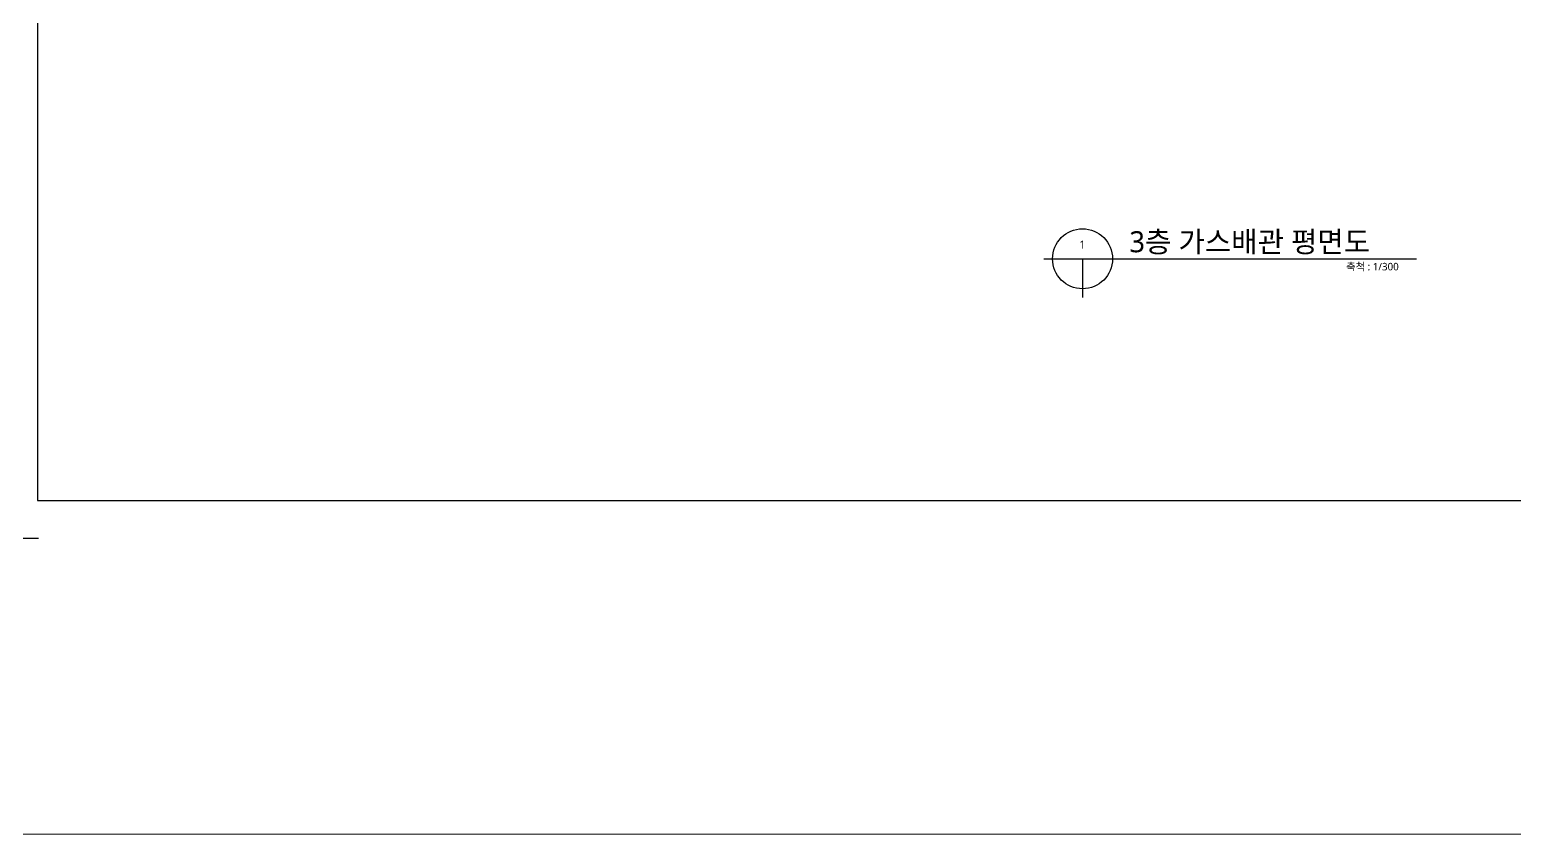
# Model space of a CAD drawing. Header units: millimetres. Extents: x 16332047 to 33387680, y -14835522 to -7015081.
# Drawn here: x 16717093 to 16791299, y -7536127 to -7495901 of the extents above; entities that cross this region are included whole.
import ezdxf
from ezdxf.enums import TextEntityAlignment as Align

# ---------------------------------------------------------------- set-up
doc = ezdxf.new("R2010")
doc.units = ezdxf.units.MM
doc.header["$LTSCALE"] = 300
doc.header["$MEASUREMENT"] = 0
for name, color, linetype in [('3', 3, 'CONTINUOUS'), ('A-HAT', 5, 'CONTINUOUS'), ('LINE', 2, 'CONTINUOUS'), ('TITLE', 1, 'CONTINUOUS')]:
    doc.layers.add(name, color=color, linetype=linetype)
doc.styles.add('맑은 고딕', font='malgun.ttf')

msp = doc.modelspace()

# ---------------------------------------------------------------- linework, layer by layer
at = {"layer": '3', "color": 0, "linetype": 'Continuous'}
for p, q in [((16717490, -7439115), (16717490, -7519436)), ((16717490, -7519436), (16821892, -7519436)), ((16717528, -7521337), (16715375, -7521337))]:
    msp.add_line(p, q, dxfattribs=at)
at = {"layer": 'A-HAT', "color": 4, "lineweight": 5}
msp.add_lwpolyline([(16332047, -7340504), (17225106, -7340504), (17225106, -7536127), (16332047, -7536127)], close=True, dxfattribs=at)
at = {"layer": 'LINE', "color": 7}
for p, q in [((16767783, -7507355), (16786411, -7507355)), ((16769718, -7507355), (16769718, -7509290))]:
    msp.add_line(p, q, dxfattribs=at)
msp.add_circle((16769718, -7507355), 1500, dxfattribs=at)

# ---------------------------------------------------------------- texts
at = {"layer": 'TITLE', "color": 7, "style": '맑은 고딕'}
for s, height, p in [('3층 가스배관 평면도', 1050, (16772058, -7507028)), ('1', 400, (16769560, -7506841))]:
    msp.add_text(s, height=height, dxfattribs=at).set_placement(p)
msp.add_text('축척 : 1/300', height=375, dxfattribs=at).set_placement((16785524, -7507934), align=Align.RIGHT)

doc.saveas('drawing.dxf')
